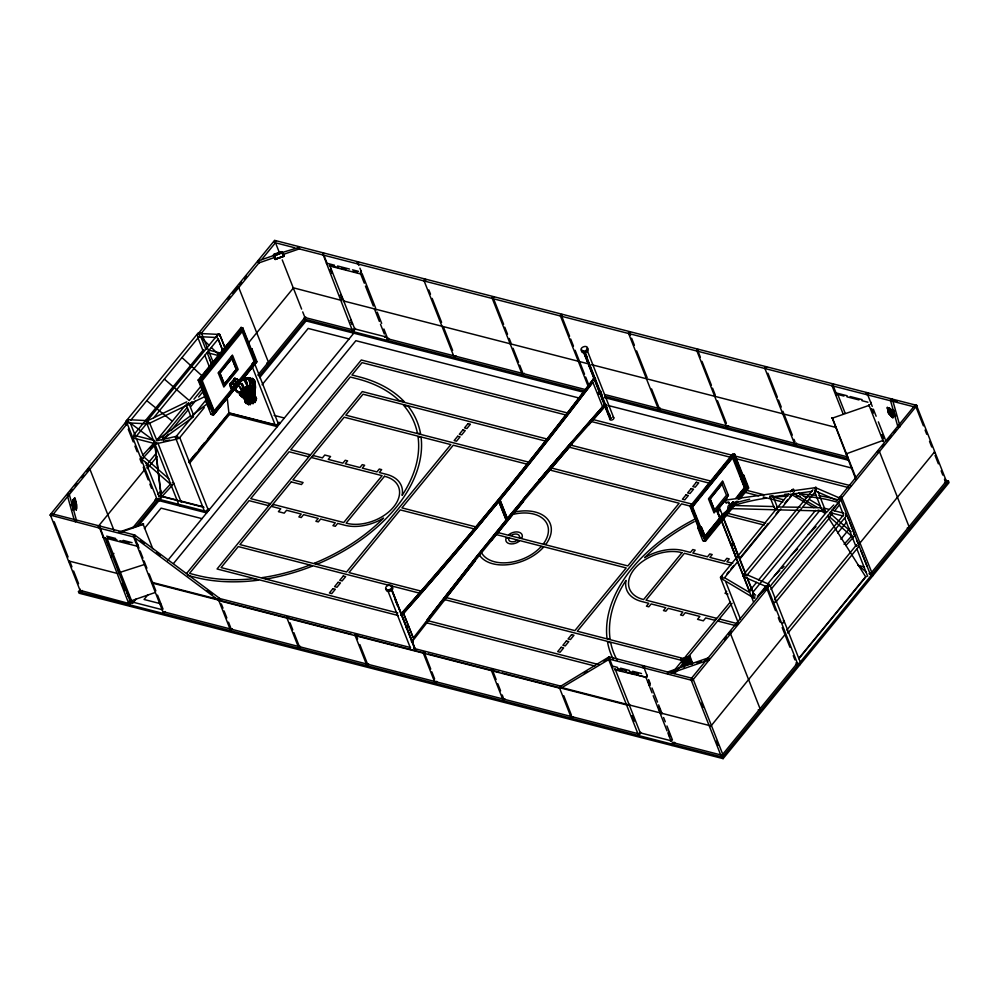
<?xml version="1.0" encoding="UTF-8"?>
<svg xmlns="http://www.w3.org/2000/svg" width="999" height="999" viewBox="0 0 999 999"><rect width="100%" height="100%" fill="white"/><g stroke="black" fill="none" stroke-linecap="round" stroke-linejoin="round"><path stroke-width="1.5" d="M690.009 656.243L680.931 659.49L689.934 656.056L692.507 662.949M691.32 662.387L689.472 657.155L682.08 659.677L684.103 665.471L681.668 659.827L689.36 656.78M683.766 665.234L691.733 662.262M595.591 378.708L593.606 380.257L593.344 379.133L595.229 377.784L593.868 377.435L593.443 380.207M891.27 412.437L892.244 411.501L893.531 416.108L892.532 417.182M76.136 509.14L75.936 504.108M76.586 509.04C77.447 507.417 73.664 488.648 74.663 503.746M241.046 394.742C251.998 405.382 238.324 395.104 244.006 396.416L245.417 400.661L243.856 397.664L248.102 400.811L255.132 402.522L254.895 397.028M254.583 385.302L253.321 387.2L252.997 386.064M239.76 394.368L247.989 399.588L246.341 399.026C251.623 399.175 245.367 401.898 249.263 402.285L248.551 401.885L253.197 403.646L253.571 399.188L256.631 398.738L253.384 394.58L255.232 389.885L253.509 386.638L253.471 380.095L254.583 384.29M691.37 662.849L684.265 665.309M254.745 381.918L253.247 393.781L253.808 392.919L251.785 394.243L252.772 393.456L252.31 393.881C255.095 391.346 255.419 396.853 252.372 397.677L253.197 396.191L251.498 398.988L253.746 399.313L254.795 392.357L253.222 388.511L255.107 388.561L255.195 387.674C255.157 396.291 252.61 394.193 253.234 396.004M274.063 254.258C272.814 259.603 284.503 247.59 283.454 255.844M244.056 396.353L244.143 392.894L240.921 393.556M73.439 504.732L72.815 500.312M254.233 394.305L252.51 400.312L256.243 400.574L255.632 398.676L253.846 399.013L254.445 395.729L255.245 398.838M73.689 505.444L73.227 500.499M73.264 501.461L74.376 508.528M73.576 502.997L72.14 504.994L73.551 502.847M330.856 269.168L330.194 269.668L330.994 269.393M330.806 271.016C331.88 271.541 330.931 271.303 331.243 270.904M341.134 296.666L341.87 296.978L341.146 297.34M341.034 295.242L340.547 294.643L340.347 295.429M350.587 320.841L350.986 320.117L350.199 320.367M350.949 322.377L351.111 322.727M351.411 322.227L351.273 322.64M352.472 323.888L351.748 324.288L352.147 323.751M648.363 681.393L648.363 681.942M648.788 683.766L648.963 683.016L649.587 683.466M649.063 683.803L649.25 682.979M658.653 707.654L658.066 707.155L658.828 706.942M659.602 708.965L658.94 709.527L659.59 708.853M669.405 734.128L668.918 734.827L669.73 734.702M668.968 732.804L668.081 732.742L668.831 732.342M674.612 742.544C672.364 743.568 671.915 743.531 674.587 742.432M722.489 579.283L751.972 596.89L752.247 595.804M752.722 594.205L753.408 594.992M793.256 490.097L792.045 491.133M826.623 511.775L822.539 510.539L823.238 508.916M243.768 390.322C245.042 387.674 240.222 391.009 240.447 387.699M823.426 509.053L822.439 510.501L825.599 513.411M407.492 627.21L407.13 626.273L406.88 628.096M412.362 641.62L412.437 639.76L411.288 641.171M193.681 416.046L191.771 417.157L190.722 416.183L186.401 405.094M254.82 383.479L254.945 382.467M255.02 383.479L254.807 384.64M190.859 416.308L191.433 417.107L193.307 416.383A1.411 0.899 -68.6 0 1 193.007 415.884L193.007 415.122A1.361 0.699 -81.9 0 1 193.082 414.56L207.08 403.921M755.082 596.965L751.673 596.728L753.933 594.555L747.115 577.247M828.958 509.39L824.487 508.241L823.438 509.702M253.596 386.95C254.695 382.317 251.211 398.813 252.972 396.303M239.46 392.332L240.659 395.517L245.23 397.902L243.706 397.839L244.942 398.476L245.779 391.521L245.167 394.68L247.315 395.417L246.291 398.339L246.978 398.951L247.64 397.078L244.655 396.153L242.195 396.778L243.394 397.59L239.385 394.418M247.877 390.334L251.748 392.083L253.846 395.017L255.157 389.885L253.247 397.689L254.72 397.452L255.22 382.892M242.02 391.133L243.169 387.45L240.909 383.928M241.059 393.281L241.296 389.148L237.774 384.578M239.86 392.195L242.282 390.984L243.406 397.215L248.714 403.421L248.426 404.508L249.713 401.211L246.491 399.9L251.236 396.241M815.821 489.073L815.584 487.649L839.747 498.076M386.201 337.1L385.264 337.362M823.351 510.214L823.263 510.876M245.667 400.137C246.141 402.535 247.415 397.565 245.454 398.189C245.579 396.69 245.142 405.382 246.815 402.697C242.345 400.212 247.652 392.757 246.89 398.813C248.664 393.319 251.598 389.086 239.748 391.845M892.619 411.988L892.469 411.376M892.919 413.973L892.794 412.587M893.069 413.636L889.734 408.579M890.359 410.065L893.256 414.96L893.094 414.223M893.418 414.785L890.109 411.326L890.509 411.988M245.717 399.588C240.996 396.628 252.372 408.304 245.717 399.588L246.741 393.344L240.871 393.306M893.381 415.721L890.097 410.302M219.58 372.877L219.48 372.839M224.251 385.402L224.413 385.339M232.492 357.192L232.455 357.305M254.62 397.54C259.016 396.94 250.836 395.941 253.896 394.23L251.91 397.227M326.436 263.261L327.21 264.236M629.657 704.794L628.97 705.481L629.47 704.332M644.293 666.882C644.417 664.01 641.658 668.094 643.793 667.782M106.831 542.032L107.318 541.246L107.155 541.995M107.792 543.906L107.929 543.094M107.33 542.095L107.63 541.795M108.167 543.693L107.667 543.931M117.507 567.807L117.133 567.307M117.77 569.692L118.319 569.193M118.282 571.066L119.031 570.741M127.148 593.281L127.585 592.694M128.097 594.33C126.923 595.641 129.458 593.918 127.909 594.555M128.284 594.28L128.209 595.104M872.177 410.876L872.414 411.014M882.142 434.752C880.831 435.939 882.479 433.641 882.317 435.052M72.665 509.915L75.562 506.406M69.168 494.393L67.832 493.531L67.408 495.005M76.648 521.016L69.156 493.956M891.058 415.01L891.707 414.385L895.641 415.572L895.141 416.446L891.27 415.122L891.895 414.747M751.236 595.991L753.496 601.985M239.335 392.482L238.649 391.983A10.589 6.743 -21.5 0 1 236.95 382.492M283.466 256.393L275.687 259.066L274.076 255.732M253.684 399.825L253.396 401.773L250.012 401.111L251.548 398.926L248.526 398.526M691.595 662.699L689.71 656.88L689.622 658.004M247.627 391.358L250.587 389.523M254.433 395.729L254.957 396.153L254.52 394.155L254.932 400.636L256.106 400.574L254.857 396.041L251.436 390.184L252.385 388.886M243.931 392.994L244.767 392.682L247.302 396.64L244.892 398.201L245.417 401.71L246.328 403.746L247.053 402.797L248.501 404.433M154.058 443.032L156.781 443.044M156.344 442.445L155.082 444.43L170.305 483.079M133.104 437.137L133.554 438.099M245.367 400.249C246.303 406.556 244.28 397.964 245.841 400.849L245.454 402.697L245.354 401.673L248.102 398.626L243.818 398.014L240.247 394.93M773.775 601.71L774.125 602.672M330.969 269.393L330.207 269.693M331.531 271.129L330.906 271.391L331.381 270.904M658.791 709.04L658.99 708.903M660.302 710.888L659.827 710.614M668.818 734.602L669.555 734.203L668.918 734.864M209.565 408.928L198.114 380.02L200.062 380.519L213.661 414.772L256.943 361.688L251.948 348.888M241.021 327.41L242.907 327.984L200.062 380.519L198.152 380.132L241.134 327.422L240.809 328.833M689.984 506.468L732.866 453.746L734.715 454.195L691.907 506.855L690.022 506.281L691.907 506.855L705.494 541.108M738.249 499.138L747.09 488.012L742.594 476.685L740.209 476.073M252.06 388.261L250.786 390.035L251.373 395.154L247.477 397.714M254.508 394.006L254.533 393.793M193.157 414.073L188.761 403.121M248.639 390.447L246.653 394.006L245.704 399.225L246.041 396.541L247.327 397.202L243.456 396.054L242.445 393.194L244.693 392.232M242.632 395.204L242.982 394.605L243.956 397.789L246.378 399.7L244.73 398.439C248.539 399.812 245.255 400.911 246.428 401.049M126.836 592.707L127.71 592.969L126.948 593.106M127.597 594.63L128.396 594.58M882.704 436.963L882.254 436.526L882.791 437.212M253.584 393.344L255.032 391.483L253.334 393.369L255.107 391.708L254.27 394.218L255.032 391.483M374.101 308.703L374.7 309.228M375.799 309.141L376.123 309.952M885.239 439.997L885.651 440.746M80.357 590.646L81.256 591.396L82.368 590.496M133.254 535.963L163.124 612.287L164.323 612.599L165.16 611.588M244.305 392.37C234.84 394.617 254.121 399.101 244.792 399.113L245.429 400.499M266.658 363.062L267.545 363.823L268.644 362.737L238.299 286.426M562.237 315.11L561.85 314.373M493.244 669.78L492.082 669.093M696.578 350.075L726.46 426.398L727.659 426.71L728.496 425.699M698.538 350.125L697.901 349.35M691.67 662.599L689.36 657.105M794.655 443.531L795.816 444.218L796.565 443.044M248.414 390.784L251.161 389.273M248.439 390.684L249.076 390.522M250.949 389.235L251.773 388.698L252.497 390.484L251.998 389.223M720.004 511.051L719.992 509.103L718.681 509.615A2.76 1.598 -75.6 0 0 718.119 510.714L717.994 512.425L743.481 576.56M559.615 686.887L609.015 656.905M608.428 657.629L608.816 657.005M668.456 733.079L668.818 732.654M188.774 403.047L186.164 404.283M133.142 436.975L133.441 436.313A2.31 1.336 -75.6 0 1 133.641 436.014M846.078 515.034L845.616 513.761M253.534 401.336L253.022 403.509L251.111 402.834L252.435 400.387L249.051 399.687L251.86 397.764L251.049 397.627L252.397 397.939M283.591 256.169L281.243 251.673L274.163 254.133L275.774 258.816L283.179 256.306M892.731 413.286L890.034 409.303M254.658 385.065L254.995 381.168L252.173 378.134M823.9 509.015L823.638 508.429M118.431 569.418L117.545 569.23L118.369 568.98M882.342 437.2L882.804 436.7M254.47 384.84L255.157 390.621L252.809 391.308L250.037 394.418L253.546 396.64L254.42 396.378L249.713 392.382L251.311 389.997L247.989 387.862L250.624 385.464L249.288 381.131M197.527 334.078L198.776 332.754L199.763 334.29M217.632 335.065L218.569 333.816L219.555 334.153L224.713 347.14M254.782 384.827L254.408 385.626M816.345 490.297L746.54 575.799M248.252 400.224C245.642 403.246 245.379 395.791 243.619 397.839C245.479 398.776 242.532 397.053 240.147 394.642L241.733 396.241M103.022 535.889L103.272 537.512L137.687 546.341L138.337 545.854M344.106 301.211L343.419 301.448L343.781 300.399M612.449 666.745L612.874 668.331M681.043 659.103L683.453 666.083L692.382 663.049M125.287 422.977L126.086 422.077L126.836 422.677L156.968 499.163L156.131 500.187L154.932 499.875M126.786 424.175L52.66 514.91L52.735 514.035L51.498 513.848M142.969 524.213L143.182 524.987M143.406 524.637L143.506 523.638L118.881 532.18M131.344 600.486L131.556 601.261M131.781 600.911L131.668 600.012M791.757 490.472L793.406 489.035L794.392 491.146M765.908 587.524L766.708 586.625L767.457 587.225L797.589 663.723L796.752 664.735L795.554 664.422M767.407 588.723L692.444 680.481L643.381 667.794M868.868 405.182L869.08 405.944M869.305 405.594L869.205 404.707M253.384 391.171C255.707 393.531 254.021 397.103 248.901 397.552L247.677 397.078L249.725 394.405L244.193 392.607L244.156 389.036L241.134 389.485L240.122 387.987M341.521 296.628L341.67 297.277L341.733 296.616M648.788 683.591L649.188 683.791M179.77 437.649L207.405 507.867M893.406 415.671L890.384 412.038M236.988 383.716L237.3 383.092M199.425 336.201L130.669 420.354M229.258 413.074L188.799 462.412M242.033 392.445L245.929 391.645M868.531 394.468L867.656 394.905L323.201 255.057C321.428 253.284 325.549 252.198 322.977 254.545M254.345 396.378C251.136 397.215 253.846 394.98 253.172 394.093C250.15 391.396 247.178 387.949 253.059 386.413L251.436 380.194M108.154 543.493L107.642 543.369M814.51 488.012L815.821 487.05L816.62 488.923M244.493 389.048C253.559 388.511 243.756 394.405 249.525 394.605M161.388 496.178L177.647 500.224M246.291 400.924L250.262 404.707L251.024 402.834C255.819 399.338 247.115 400.399 249.263 399.637M133.916 535.739L134.503 535.027M219.355 599.487L219.942 598.763M99.376 527.697L100.612 526.248M355.244 328.371L353.946 330.369L352.385 330.457L323.027 254.345M329.57 265.946L359.915 273.788L361.351 271.204M615.059 669.867L645.779 677.247M639.822 733.341L640.734 732.292M254.345 385.764L253.883 386.538M340.522 294.942L340.909 295.03M727.647 502.06L727.26 502.609A2.76 1.598 -75.6 0 1 726.473 503.159L725.436 502.447L726.173 500.474A2.76 1.598 -75.6 0 1 726.96 499.925L815.584 487.649L814.947 490.659M648.701 681.218L648.314 681.93M659.178 709.527L659.265 709.04M668.818 732.854L668.531 732.841M681.842 659.39L682.267 660.551L671.778 673.463M772.964 496.628L772.926 495.979M71.204 504.707L73.389 501.585M73.589 510.277L75.674 506.905M891.57 414.797L892.095 417.12L891.37 413.549L892.182 417.058M895.191 416.458L895.841 415.584M220.517 599.949L220.255 599.013M454.021 355.806L454.782 356.755L455.881 355.669M356.818 634.964L356.056 634.015M573.001 716.733L571.003 717.057L559.403 687.612L561.101 687.662M730.744 542.907L735.764 556.88M731.73 544.293L730.756 543.756M735.401 553.871A1.361 0.874 -68.6 0 0 735.264 554.395L735.326 555.194A1.411 0.724 -81.9 0 0 735.601 555.681L735.464 556.468M738.086 556.218L733.428 542.819L732.754 542.857M838.398 498.076L839.297 497.315L840.196 497.964L870.529 574.962M248.264 379.37C253.509 384.727 245.342 387.712 250.037 389.21L248.826 388.236C255.195 390.771 243.319 395.704 249.825 396.341M231.506 356.643L231.343 357.28M627.822 704.844L627.172 704.794M107.205 541.495L107.293 542.107M127.884 594.68L127.71 595.042M871.578 409.215L872.214 409.353L871.515 409.153M872.814 411.388L872.564 410.626M882.704 437.162L882.454 436.488M242.17 392.507L241.046 392.195L244.156 392.12L244.268 397.202L242.42 396.878L241.046 393.556M155.856 444.056L143.294 457.779M125.624 422.365L49.95 515.009L99.101 527.984M914.972 405.494L914.547 406.943M842.082 497.49L916.957 405.432L274.613 240.359L199.176 332.517L200.999 332.917M252.822 387.887L253.746 386.688M892.594 412.45L889.322 408.067L892.119 410.714M782.866 506.481L793.905 492.919M237.362 382.055A10.589 6.743 -21.5 0 1 250.175 377.897L250.761 378.509L250.05 378.072A10.34 6.568 -21.5 0 0 236.775 382.979L237.225 384.116L236.775 382.979L237.3 383.341M246.291 391.283C247.153 391.208 256.381 386.338 254.42 381.381M172.315 421.203L146.791 400.686M250.175 377.897L250.574 378.621M229.146 413.099L275.2 425.062L252.035 366.271M659.565 709.49L658.903 708.865M244.505 389.111L247.302 386.238C238.486 395.03 252.135 384.153 245.454 381.955M186.401 405.244L187.999 404.458M578.858 400.474L592.956 382.118L578.771 400.449A3617.466 2097.026 -75.6 0 1 515.347 480.981M483.216 520.229L498.901 501.461L483.304 520.254A3617.466 2097.026 -75.6 0 1 418.169 596.64L403.496 613.311L413.361 637.961L474.825 558.928L427.372 619.592M412.187 641.57L475.449 560.451L443.768 600.699M73.464 502.085L74.425 508.466M474.65 558.891L506.231 520.054L498.901 501.461M475.287 560.414L523.513 501.361L491.408 540.584M164.41 379.158L189.236 400.524L201.573 385.464M769.692 585.864L770.304 586.113L840.122 500.586A3.447 2.797 -86.4 0 0 840.396 499.213L840.196 497.964M507.242 518.581L522.914 499.8L507.242 518.581L499.912 499.975L515.434 481.006M507.405 518.618L500.074 500.012L515.521 481.031A3617.466 2097.026 -75.6 0 0 578.945 400.487M498.726 501.411L506.143 520.042L490.784 539.048A3617.466 2097.026 -75.6 0 0 427.285 619.567M200.474 384.303L198.801 380.057L224.163 348.951M226.111 346.566L228.059 344.168M206.793 370.554L219.43 355.057M221.378 352.672L224.288 349.101M226.236 346.715L228.184 344.33M254.932 358.304L242.757 327.859L199.912 380.394L213.349 414.91L210.951 414.298L205.956 401.498L206.855 400.399M208.292 370.941L210.24 368.556M217.045 360.214L218.981 357.829M225.786 349.488L227.735 347.103M238.336 383.229L255.707 361.925L242.695 329.121L200.749 380.557L210.839 406.006L200.861 380.569L242.657 329.308M232.567 355.344L238.174 369.48L223.838 387.05L218.232 372.914L232.23 355.257M219.855 372.977L232.005 358.329L236.388 369.38L224.4 384.066L219.855 372.977L224.238 384.028L236.189 369.33L231.83 358.329M220.055 373.027L231.993 358.379M206.943 400.249L206.044 401.348L208.441 401.96L209.328 400.861M250.824 349.975L251.723 348.876M208.679 402.197L209.565 401.099L214.211 412.812L234.478 387.962M251.061 350.212L251.96 349.113M234.665 386.113C228.034 395.154 230.02 375.786 234.665 386.113L233.591 386.451L234.378 386.426M235.427 382.217C230.757 377.672 238.524 377.535 238.611 381.281M230.157 383.703L233.704 384.178M234.103 378.871L237.65 379.333M234.028 386.288L233.991 384.428M251.898 364.061L253.846 361.663M233.704 386.875L214.186 410.814L202.223 380.644L242.22 331.581L254.196 361.75L238.574 380.894M213.124 413.698L234.166 388.062M234.728 387.137L214.273 412.212L209.553 400.874M240.572 379.97L255.245 361.675L247.365 341.945M240.971 379.707L255.557 361.838M256.868 361.838L213.574 414.922L211.176 414.31M704.295 489.647L727.709 460.939M729.657 458.541L732.579 454.957L730.706 457.554M710.301 482.592L719.043 471.865M720.991 469.48L723.913 465.896M725.848 463.511L727.796 461.138M691.096 506.493L693.031 504.108M721.228 469.542L724.138 465.959M726.086 463.573L728.021 461.188M730.943 457.617L732.891 455.232M743.331 475.974L734.602 454.195L691.758 506.73L705.194 541.246L702.796 540.634L697.801 527.834L698.701 526.735M698.313 499.388L692.457 506.568L705.481 539.423M700.262 496.99L702.21 494.605M704.158 492.207L732.454 457.505L744.417 487.674L735.639 498.451M692.582 506.893L734.527 455.457L734.602 454.195M722.801 481.268L728.408 495.404L714.073 512.974L708.466 498.838L722.464 481.181M714.31 509.852L710.114 498.901L722.052 484.253L726.448 495.254L714.472 509.952L710.089 498.901L721.902 484.165M698.776 526.585L697.876 527.684L700.274 528.296L701.173 527.197M743.568 475.212L742.669 476.311L740.271 475.699M700.511 528.533L701.41 527.435L706.056 539.148L731.143 508.379M742.906 476.548L743.805 475.449M717.557 508.204L720.429 504.695M704.42 536.738L720.029 517.594M729.782 505.619L732.717 502.035M704.695 536.738L719.305 518.831M722.639 514.785L724.575 512.412M730.369 505.319L733.254 501.773M737.799 496.141L744.842 487.562L740.709 477.147M705.931 536.625L720.516 518.743M731.206 505.631L734.128 502.06M737.037 498.489L745.791 487.762L733.453 456.643M736.3 501.523L706.118 538.548L701.398 527.21M733.079 506.018L736.937 501.286M738.86 498.913L747.552 488.261L734.527 455.457L742.794 476.823M737.961 501.286L705.419 541.258L703.021 540.646M739.847 499.038L748.788 488.024L743.793 475.224L741.171 474.6M128.371 421.503L126.136 421.029L198.002 333.204M70.092 491.908L72.053 489.51M75 485.914L76.96 483.516M81.868 477.522L83.829 475.124M86.776 471.528L88.736 469.13M227.884 299.151L229.845 296.753M232.792 293.157L236.713 288.361M239.66 284.765L241.621 282.367M244.568 278.771L246.528 276.373M259.678 262L201.598 332.929M261.651 259.603L275.424 242.782L294.593 247.702M133.941 434.665L203.571 349.6M146.279 421.978L218.119 334.19M136.064 436.488L146.853 423.314M153.721 417.757L218.182 339.011M157.33 439.523L184.628 406.168M162.5 437.637L187.05 407.642M189.023 405.232L191.97 401.635M193.931 399.238L202.772 388.436M163.274 440.184L168.194 434.178M171.141 430.581L187.837 410.177M190.784 406.581L195.692 400.574M198.639 396.978L203.559 390.971M146.116 465.584L155.919 453.596M98.202 526.436L144.343 470.067L143.232 467.257M248.177 343.231L293.331 288.062L282.23 259.877M157.068 456.618L147.265 468.606A1.399 0.712 39.3 0 0 146.965 467.432M191.171 418.131L175.399 437.387L204.071 510.189M194.118 414.51L205.944 400.075M179.733 437.612L204.296 407.604M234.977 377.809L229.583 384.39L231.556 389.435L233.354 387.237M234.64 384.34L238.199 379.995L235.776 379.37L232.205 383.716L234.628 384.34L235.652 388.898L234.091 388.499L233.154 386.113M238.649 391.983L239.186 392.657L238.786 391.808A10.34 6.568 -21.5 0 1 236.775 382.979M945.429 480.294L948.438 481.068L949.05 482.617L723.101 758.641L79.071 593.219L78.459 591.67L80.42 589.273M157.904 494.605L160.864 490.996M132.38 528.296L155.944 499.525M257.817 375.075L304.932 317.507L302.722 311.9M110.901 557.055L113.874 553.434M135.627 526.873L158.354 499.088L158.966 500.649M188.986 461.675L195.816 453.334M198.739 449.762L204.595 442.619M207.517 439.036L228.971 412.837L229.583 414.385L277.285 426.635L276.673 425.087L230.457 413.211M259.003 376.148L305.457 319.393L585.589 391.346M138.212 525.998L160.939 498.239M189.535 463.299L229.957 413.923M259.615 377.697L306.069 320.941L305.457 319.393M144.405 528.508L161.076 508.141L201.973 518.643M262.088 384.752L308.179 328.434L349.076 338.936M353.196 329.258L352.734 330.657L353.321 329.945L304.932 317.507M131.918 601.922L129.57 604.795L130.182 606.343M158.566 500.536L206.668 512.899L206.069 511.351L208.416 508.479L209.028 510.027M276.673 425.087L279.033 422.215L279.633 423.763M355.519 328.771L353.171 331.643L353.783 333.191L167.645 560.576M132.53 603.471L136.301 598.876M148.002 594.655L144.056 599.475L160.652 603.733M173.614 563.361L355.881 340.696L579.233 398.064M186.563 573.488L361.313 360.002L567.894 413.074M401.198 613.673A3615.306 2095.765 -75.6 0 0 593.781 378.421L593.943 378.459A3615.306 2095.765 -75.6 0 1 401.373 613.723L401.91 612.812M401.648 615.634L401.011 614.285L401.823 612.787M401.036 615.134L402.522 613.811L401.373 615.222M598.938 391.196L600.536 391.258L598.551 392.807L599 393.756L599.812 392.257L584.053 352.535M405.981 627.684L407.217 626.298M598.751 393.693L598.301 392.744L599.45 391.333M407.467 626.361L406.83 627.896M407.043 628.134L407.754 627.272M598.925 393.731L600.911 392.195L599.537 391.845M604.058 407.18L604.482 404.395L605.856 404.745L603.97 407.155L605.132 405.744M412.275 642.607L413.149 640.784L412.699 639.822L411.988 640.684M603.696 406.243L604.407 405.382M604.233 407.217L606.218 405.681L604.857 405.332M584.278 351.636L610.314 418.531L583.591 351.461M610.526 418.281L609.39 413.736M720.304 519.13L716.57 510.651L726.935 498.002L717.007 510.764L720.304 519.13L729.72 507.629M722.702 515.571L729.282 507.517M788.373 494.305L720.366 577.372L737.799 621.628M790.346 491.895L792.307 489.485M726.972 573.826L728.933 571.416M730.906 569.018L733.853 565.422M739.747 558.216L768.231 523.414M776.098 513.811L778.059 511.413M784.939 503.009L787.886 499.413M789.847 497.015L791.807 494.617L813.885 507.667M724.325 577.996L737 562.499M739.934 558.928L780.918 508.866M726.66 591.308L725.012 593.319L727.934 594.068M812.936 489.822L742.981 575.274L751.123 595.941L753.234 598.064L754.707 598.251M730.444 601.81L683.928 658.628L577.272 631.231L681.543 503.858L690.546 506.168M674.6 673.551L682.392 664.023M687.262 658.079L732.105 603.296M756.555 582.405L748.701 592.007L725.324 578.184M758.516 580.007L815.496 510.402M752.921 592.207L819.729 510.601A8.641 4.396 39.3 0 1 825.261 513.648L767.831 583.803M882.891 437.087L882.567 437M757.479 596.465L765.946 586.113M766.258 586.913L691.645 678.059L691.97 678.845M914.41 405.931L839.797 497.077L840.933 499.962M724.462 639.672L726.423 637.275M729.357 633.678L731.33 631.281M736.238 625.287L738.199 622.889M882.254 446.915L884.215 444.518M887.162 440.921L891.083 436.126M894.03 432.53L895.991 430.132M829.807 513.174L838.586 502.435L831.268 500.561A147.452 93.794 -21.5 0 0 804.395 496.428M828.72 518.019L832.666 513.199M834.64 510.789L839.585 504.757M771.016 589.36L828.983 518.543A8.641 4.396 39.3 0 0 828.121 516.883M774.562 599.213L843.206 515.347M846.315 515.984L775.711 602.235A1.399 0.712 39.3 0 0 775.149 600.811M837.749 532.929L846.615 522.102M672.939 742.045L671.378 743.968L671.977 745.516M672.989 743.506L673.576 742.794L721.965 755.219L796.565 664.073M840.858 539.21L849.687 528.434M786.737 630.132L856.368 545.067M710.589 726.485L784.977 634.627L782.192 627.584M859.352 543.768L933.965 452.622M798.8 658.316L865.609 576.71L828.983 518.543M798.9 658.703L866.183 576.51M870.953 573.214L945.554 482.067L944.455 479.258M723.101 758.641L722.489 757.092L948.438 481.068M891.096 414.672L891.033 414.947M99.438 527.497L128.709 603.446C133.004 602.597 128.384 604.233 129.333 602.522M539.085 480.432L522.739 499.762A3617.466 2097.026 -75.6 0 1 587.874 423.376L602.647 406.718L538.911 480.394L571.44 442.195M523.351 501.323L572.177 443.831L539.672 482.005M646.216 676.835L645.629 677.497M253.359 387.187L250.487 389.847M572.002 443.781L604.932 406.356L588.523 425M354.745 328.983L329.72 265.372L338.486 267.62M403.584 613.336L418.344 596.678A3617.466 2097.026 -75.6 0 0 483.391 520.279M252.397 388.474C249.226 392.282 255.494 394.068 255.057 391.608M242.695 329.121L255.444 361.8M648.863 683.254L649.475 683.328M721.753 578.071L721.153 578.483L722.514 576.073M752.834 594.904L753.908 594.817M753.483 594.617L752.759 594.63M142.495 455.482L153.309 443.718M150.05 448.851L153.996 444.555M158.779 496.815L170.08 484.515M160.165 498.476L171.903 485.701M844.08 544.293L851.273 536.463M845.828 545.554L853.021 537.724M233.816 386.101L231.93 388.186L230.457 383.341M245.08 398.102L246.953 396.815L245.442 394.293L249.987 396.191L248.901 397.59C252.61 397.614 258.017 397.24 255.781 398.551M354.495 329.245L355.007 328.584M199.038 336.825L197.839 337.125M249.051 393.107C249.438 391.296 243.094 391.87 247.652 387.987L247.377 388.474C242.507 386.476 244.006 389.061 242.195 383.429M252.984 387.624L252.422 388.299M74.226 504.72L75.974 504.483M751.748 595.392L751.623 596.178A2.298 1.111 -26.6 0 0 751.797 596.303M690.022 506.281L701.985 536.7M826.323 512.562L833.803 504.982M228.946 413.274L227.223 397.964M808.316 534.353L816.008 526.635M772.215 495.716L769.692 496.191M732.816 543.781L732.791 542.132M737.824 556.493L738.049 555.881A12.737 8.104 -21.5 0 0 737.849 554.982L737.761 554.77M253.259 394.917L253.671 394.143M248.326 400.137L245.579 398.876M791.37 555.057L797.602 548.876M52.273 514.935L50.487 515.234L51.498 513.986M254.67 397.627C256.568 398.526 254.033 392.794 251.298 395.117L251.061 394.518L251.336 395.204C248.614 382.704 241.258 399.925 251.336 396.341M387.075 338.386C385.539 340.072 389.747 339.598 388.524 338.149M230.594 628.783L230.919 629.932L232.292 628.821M522.352 373.127L522.677 374.275L524.038 373.176M658.653 408.141C657.205 409.665 660.926 409.565 660.264 408.029M435.052 681.293L435.377 682.442L436.738 681.343M726.81 425.649L726.46 426.398M722.077 482.654L721.915 483.291M503.209 698.801L503.521 699.949L504.895 698.85M709.153 498.439L708.978 499.088M713.998 510.789L713.823 511.451M608.391 657.792L610.277 657.829M877.671 451.298L877.547 452.335M728.683 633.304L728.758 634.415M137.75 544.355L137.687 546.341M152.56 581.868L152.422 583.116L218.769 600.162M836.363 393.219L835.851 394.642L836.65 395.08M870.778 402.06L870.716 404.046M647.177 675.212L647.115 677.197M659.839 712.262L660.014 713.373M892.569 417.058L893.531 416.108L890.496 412.599L889.385 413.524L892.394 417.058M774.425 575.761L779.769 570.529M781.905 568.443L784.053 566.346M815.846 491.146L814.647 491.358M839.622 501.436L838.698 501.798M774.088 506.593L775.162 509.19L777.497 507.567M758.578 595.392L765.222 589.01M251.348 402.859L250.612 403.159M253.197 394.805C251.623 398.226 250.137 391.708 248.414 390.959L246.965 391.408M253.222 394.655C250.125 397.914 248.763 388.561 252.16 388.536M934.552 452.872L934.003 452.085M254.87 381.755L253.771 379.995L252.884 380.219L253.184 386.8L254.932 389.797L253.172 391.208L254.495 394.305M254.158 396.191L254.458 395.554M126.436 424.787L125.537 424.962M793.593 493.369L792.869 493.831M767.057 589.335L765.983 589.31M249.126 398.226L251.011 396.603M322.627 254.895L297.54 248.464M354.258 329.433L352.734 330.657M247.427 397.652L248.926 397.327M255.719 398.464L256.443 398.876L255.707 398.613M250.287 401.136L249.575 401.398M248.276 387.762L247.265 388.136L248.239 387.612M644.817 667.844L644.055 668.056M253.559 393.169L254.658 392.557L254.57 393.419L255.557 387.25L254.945 382.13L255.157 388.586L254.895 381.68L253.059 379.42M186.651 405.369L148.339 423.838A1.636 0.837 79.7 0 1 147.153 421.74A1.636 0.837 79.7 0 1 148.351 420.941M242.432 390.459L245.779 391.521L245.642 393.656C249.263 383.728 245.055 391.633 241.146 383.678M244.917 398.651L245.03 399.85L240.959 392.832M681.917 659.577L689.36 656.755M254.97 382.33L254.92 390.646L253.771 385.527L254.433 385.339M156.381 440.547L190.709 415.746M161.788 439.76L193.157 417.095M249.3 399.712C254.033 396.228 246.803 397.527 245.841 398.938L242.632 397.103L244.068 397.053L244.505 398.314L243.444 396.191L244.305 396.128L244.043 396.753M273.351 255.057L282.33 251.935M284.103 256.194L275.974 259.078M284.178 256.044L275.262 259.265M249.95 392.445L249.188 392.669M242.732 395.279C239.186 394.106 242.732 397.477 239.785 394.68M358.491 263.237L356.805 263.187M492.432 297.19L494.118 297.227M129.283 602.547L128.709 603.446L130.744 602.747L105.157 537.799M561.925 315.484L560.227 315.259M220.342 600.124L218.631 599.899M628.733 332.192L630.431 332.242M287.15 616.845L288.836 616.883M367.132 663.636C365.222 664.897 368.731 665.559 368.594 663.836M423.451 651.847L425.137 651.897M492.944 670.154L491.246 669.917M559.752 686.862L561.013 686.538M691.37 678.87L693.056 678.92L722.976 754.869L722.14 755.881L720.941 755.569L691.021 679.632L692.232 679.932L693.056 678.92M721.515 754.67L720.941 755.569M126.136 421.004L127.46 421.041M149.413 422.577L156.618 439.81M236.775 383.666L236.95 382.954M250.549 403.034L251.298 402.772M249.8 396.241L251.81 394.043L249.563 392.595M73.926 502.959L74.276 507.504M69.331 560.851L68.869 561.513L69.693 561.75M144.768 470.541L143.931 469.605M251.86 398.901L251.536 399.001M887.362 407.38L888.648 413.561M887.437 408.304L888.973 413.636M888.511 413.311L887.287 407.38M889.035 413.349L893.019 417.944L888.773 413.311L892.144 417.37M584.178 673.026L586.813 671.44M603.958 661.163L606.605 659.59M608.341 659.802L560.651 688.348M249.488 394.48C254.795 392.083 252.285 386.963 247.665 385.814L246.316 380.532M248.564 398.626L251.536 396.303L252.847 396.428M249.5 401.286L250.237 401.061M249.638 390.384L248.901 390.771M691.495 662.624L684.203 665.334M249.151 392.557L249.925 392.32M218.656 372.39L218.444 373.151M99.95 528.084C98.002 528.571 100.137 524.463 100.474 526.91M661.987 712.724L661.85 713.973M824.637 508.953L824.537 508.291M747.864 580.194L753.933 594.555M872.701 411.463L872.015 411.039M248.389 390.497C253.621 386.813 246.703 387.687 247.14 384.053L247.24 385.027L245.891 380.544M73.439 500.774L73.751 506.918M247.864 398.726L248.751 398.489L247.889 398.801M242.807 394.805L245.379 394.405L245.292 398.126M248.988 390.509L248.276 390.859M156.331 443.319L156.456 443.256A2.298 0.887 58.6 0 1 155.994 443.181L155.082 442.02M188.024 404.458L189.136 403.708M147.727 420.679L186.738 401.873M188.736 404.37L205.419 396.328M825.411 510.951L823.613 511.001M357.38 262.287L358.616 262.2M353.134 329.283L352.31 330.332M88.536 468.481C85.714 470.104 91.121 470.204 89.311 468.431M629.857 333.142L628.383 332.954L658.304 408.891M765.271 367.058L766.645 367.095M766.158 368.156L764.697 367.957L794.605 443.906M299.238 646.016L298.826 647.402L300.437 646.328M424.563 652.797L423.101 652.597L434.702 682.055M638.973 733.291C636.288 734.652 641.058 735.314 639.947 733.316M245.991 391.845L248.339 390.946M247.727 391.108L246.853 391.77C244.293 400.087 256.718 396.453 252.385 390.297M274.725 257.417L258.654 262.999L258.229 261.9L257.954 260.976L274.026 255.382M282.792 252.347L299.113 247.34L299.563 248.801L283.491 254.37M282.642 253.808L282.467 253.234M121.191 532.055L143.194 524.425L152.735 548.663M144.031 564.647L120.367 572.252M133.029 600.187L155.02 592.557M683.179 660.863L683.029 660.189M684.153 660.027L685.988 664.922M685.888 659.914L687.437 664.073M687.337 659.178L689.023 663.686M682.704 663.249L682.654 662.325L684.303 667.032M691.071 660.189L690.908 660.239M684.215 667.07L682.504 662.712M685.501 664.447L689.859 662.886M668.156 673.838L667.494 672.052L708.403 657.841L708.741 658.678M667.844 673.064L675.149 670.529M697.065 662.911L701.448 661.4M704.37 660.376L707.292 659.365M671.116 673.064L709.103 659.877L708.928 659.203M887.736 408.266L889.16 407.817L890.396 412.425L889.035 412.899L889.347 413.486L887.736 408.266L889.11 407.817L892.594 411.85L889.31 408.254M74.488 499.225L73.189 499.662L73.976 506.431M246.378 391.596L245.929 391.645M766.82 585.526L770.316 586.088L799.937 661.276M800.199 507.242L776.91 506.98M245.841 391.87L246.578 391.583L245.866 391.958M246.191 391.171L240.846 391.783M155.082 443.481L155.082 443.531A2.073 1.773 28.6 0 1 154.458 442.794M718.581 512.812L717.994 512.425M683.716 665.147L682.005 659.752L685.264 662.437L688.573 661.288L688.311 660.589L685.014 661.738L682.08 659.677M275.424 242.782L274.438 242.282M493.294 298.251L492.082 297.939L522.002 373.888M697.739 350.761L696.54 350.449M915.459 405.457L916.657 405.769L946.577 481.705L945.741 482.729L944.542 482.417M915.559 406.855L916.657 405.769M878.258 452.422L879.132 451.061M288.012 617.894L286.8 617.594L298.401 647.04M356.156 635.401L354.945 634.914M609.427 658.666L608.204 658.179M729.27 634.427L730.381 633.528L729.695 632.954M889.622 409.602L890.296 409.752M157.055 440.721L177.248 436.126M156.319 443.768L176.498 439.173M163.786 441.283L169.543 440.035M252.685 398.014C250.349 402.035 256.493 399.163 254.982 402.335C251.898 402.959 255.432 398.776 252.897 399.101M889.809 409.265L893.106 413.761M890.633 411.064L893.568 415.347M627.434 705.132L502.272 672.989M243.556 392.332L243.868 392.182M281.805 252.784L281.343 251.835M772.639 496.79L812.125 491.333M74.95 499.288L74.388 501.673L74.838 499.3L76.473 503.996L76.236 510.077M74.55 499.1L73.202 499.637L74.5 504.245L76.186 504.183M76.261 510.039L76.361 504.37M915.721 405.244L916.445 405.219M51.336 515.596L50.612 515.621M243.306 392.445L245.517 394.205L245.304 395.379L245.454 394.593L243.631 394.68L245.367 394.63L240.709 395.554L241.446 395.879M736.738 557.005L736.038 557.005M237.362 287.887L238.736 286.788M425.037 279.345C427.41 279.258 424.375 282.08 423.926 280.244M134.303 535.264L135.077 536.213L133.204 536.338M945.641 481.331L946.577 481.705M796.653 663.336L797.589 663.723M175.687 437.337L178.322 438.012M839.972 497.04L841.62 497.465M720.654 577.322L723.288 577.996M244.006 396.416L242.445 396.378L243.818 396.665M891.545 414.335L895.653 415.621M891.483 400.749L890.509 399.612L892.182 399.213M898.688 427.385C902.06 426.873 897.477 424.238 898.026 427.072M239.086 392.532L238.798 391.808M275.237 259.64L273.401 255.532M729.183 505.394L774.3 506.568M803.296 507.317L821.852 507.804M728.521 508.553L823.226 511.013M329.97 266.096L330.382 265.297M385.189 336.064L384.902 337.05M614.972 668.568L614.697 669.555M241.621 392.507L240.834 392.395M76.136 509.053L74.7 508.941L74.313 503.346M198.701 333.429L217.62 334.353M198.351 336.601L216.683 337.5M128.097 419.68L147.927 420.654M146.666 423.788L127.735 422.864A1.598 1.099 -85.2 0 1 126.898 420.854A1.598 1.099 -85.2 0 1 128.359 419.767M244.88 398.464L246.229 398.514M743.83 575.262L742.994 575.299L745.504 575.799M149.088 422.552L146.279 422.04L154.458 442.794M772.277 496.803L770.029 497.065M249.325 397.59L251.186 397.789M332.168 272.615L331.556 273.102L332.342 272.777M832.105 417.669L855.893 479.47M832.729 418.569L832.517 417.794M908.603 526.885L908.928 528.034L907.229 527.996M871.29 572.464L871.802 573.426L870.017 573.726M156.294 498.763L156.968 499.163M722.302 754.47L722.976 754.869M250.924 399.001L248.951 403.396L250.362 404.47L250.724 402.997C241.945 397.127 252.997 410.939 246.828 401.386L248.813 403.421M251.436 399.063L245.105 397.839M198.801 380.057L200.137 382.917M244.992 389.398L244.106 389.023L247.078 385.964L245.504 382.817M75.375 521.778L74.838 520.442L76.636 520.579M251.611 400.162L252.347 400.312L250.237 399.9M74.176 507.167L74.076 506.818M74.463 508.191L73.901 507.492M890.858 412.075L890.946 413.049M841.67 497.265L871.965 572.864M253.172 400.424L254.345 400.711M892.869 400.274L897.139 401.373M867.656 394.905L913.361 406.643M836.7 393.094L847.177 395.779M850.174 396.553L862.137 399.625M327.073 263.299L334.553 265.222M337.55 265.984L349.513 269.056M352.51 269.83L358.491 271.366M837.999 394.53L843.98 396.066M846.977 396.84L858.953 399.912M861.937 400.686L867.931 402.222M341.408 268.369L345.791 269.493M353.097 271.366L357.467 272.502M293.194 287.762L341.72 300.487M343.768 301.024L374.438 308.891L379.383 321.453M376.136 309.328L509.94 343.706M586.975 363.486L511.426 344.081L509.203 338.449M591.42 364.635L646.241 378.708M647.727 379.096L782.542 413.723M836.238 427.51L784.028 414.098L782.916 411.288M593.993 378.646L593.693 380.269M354.757 328.921L385.427 336.788M453.371 355.644L387.737 338.786L383.878 328.971M454.87 356.019L585.239 389.51M604.507 394.455L794.143 443.169M795.629 443.556L847.839 456.968M605.207 396.378L848.188 458.791M306.069 320.941L583.179 392.12M604.308 397.54L848.8 460.339M607.904 405.419L852.372 468.219M611.101 418.082L609.84 418.106M592.02 419.268L732.255 455.282M735.264 456.068L851.373 485.889M566.146 415.06L362.05 362.637L351.935 375L359.253 376.873A150.474 95.717 -21.5 0 1 404.458 401.885L399.013 400.487A147.452 93.794 -21.5 0 0 357.605 378.896L350.287 377.01L290.734 449.75L309.99 454.695L308.341 456.718L289.086 451.773L250.724 498.638L269.98 503.583L268.331 505.594L249.076 500.649L189.523 573.389L196.853 575.274A147.452 93.794 -21.5 0 0 253.084 578.758L258.529 580.157A150.474 95.717 -21.5 0 1 195.205 577.285L187.874 575.412M590.334 421.266L730.931 457.38M735.464 458.553L848.85 487.674M837.299 499.675L832.904 498.538A150.474 95.717 -21.5 0 0 818.993 495.741M747.09 488.012L744.692 487.4L740.759 477.497M208.791 350.087L220.704 353.147M831.942 510.152L843.855 513.211M744.617 487.774L747.015 488.386M772.314 496.378L775.037 497.077A147.452 93.794 -21.5 0 1 787.836 496.203M546.628 438.923L362.275 391.571L217.058 568.98L398.376 615.559M570.804 445.142L711.325 481.231M746.078 490.159L764.21 494.817M773.276 497.14L783.853 499.862M206.98 352.61L218.993 355.694M829.62 512.537L843.144 516.008M545.754 441.133L363.024 394.205L345.841 415.184L528.571 462.125M568.406 446.953L710.364 483.416M745.104 492.345L758.703 495.841M763.224 497.002L782.866 502.047M763.473 497.589L765.896 498.201A147.452 93.794 -21.5 0 0 734.939 505.107M727.946 495.329L727.572 496.016L728.408 495.404M551.223 467.944L693.194 504.408M726.41 512.949L765.684 523.026M528.533 464.56L453.234 445.217L401.923 507.892L475.724 526.848M549.625 469.967L679.158 503.246L627.847 565.921L496.803 532.267M725.099 515.047L764.16 525.074M274.126 415.384L284.34 418.007M858.278 565.434L864.123 566.933M205.969 401.723L208.366 402.347M697.814 528.059L700.199 528.683M868.943 573.738L871.94 574.512L872.552 576.061M732.766 563.299L726.91 561.788L729.258 558.916L726.872 558.304L724.525 561.176L709.864 557.417L712.225 554.545L709.839 553.921L707.479 556.805L692.831 553.034L695.179 550.162L692.794 549.55L690.446 552.422L683.116 550.549A38.212 24.301 -21.5 0 0 644.58 557.704A147.452 93.794 -21.5 0 1 694.205 521.678M730.781 565.222L684.365 553.296L646.003 600.162L716.37 618.244L714.722 620.254L705.694 617.931L703.333 620.816L697.539 619.318L699.899 616.445L685.239 612.687L682.891 615.559L680.506 614.947L682.854 612.075L668.206 608.304L665.858 611.188L663.473 610.576L665.821 607.692L651.173 603.933L648.813 606.805L646.428 606.193L648.788 603.321L641.458 601.435A38.212 24.301 -21.5 0 1 626.011 580.407A147.452 93.794 -21.5 0 0 610.102 639.148L607.005 638.349A150.474 95.717 -21.5 0 1 695.941 518.593M134.628 435.439L154.633 440.571M133.928 438.236L154.395 443.494M474.075 528.858L400.274 509.902L348.963 572.589L422.764 591.545M495.154 534.278L626.198 567.932L574.887 630.619L445.354 597.352M737.549 623.688L719.779 619.118L718.131 621.128L735.901 625.699M180.632 500.986L202.947 506.718M160.714 496.216L203.946 507.33M156.081 498.513L206.069 511.351M795.978 662.874L798.975 663.648L799.587 665.197M419.505 593.144L238.274 546.59L221.091 567.582L397.789 612.974M443.668 599.35L682.267 660.551M52.223 513.823L134.628 534.989M609.24 656.892L691.708 678.171M99.613 528.209L133.816 537L219.168 600.699M609.24 659.115L643.456 667.906M106.668 536.163L115.647 538.473M123.127 540.384L132.105 542.694M613.099 666.246L617.594 667.407M620.579 668.169L629.557 670.479M632.554 671.241L641.533 673.551M107.954 537.599L116.933 539.91M119.93 540.684L128.908 542.981M617.394 668.456L626.373 670.766M629.358 671.528L638.336 673.838M427.997 620.729L598.651 664.56M616.683 669.667L622.514 671.166M625.436 671.915L634.203 674.163M637.125 674.924L645.891 677.172L652.06 692.856M425.586 622.539L594.817 666.008M218.581 598.251L410.577 647.577M413.598 648.351L560.239 686.013M116.658 573.276L69.73 561.213L71.94 566.833M152.535 582.492L218.182 599.35M561.913 687.637L627.559 704.507M629.258 704.944L658.466 712.437M661.975 713.336L710.364 725.774M221.79 600.936L351.473 634.253M354.495 635.027L425.362 653.234M428.384 654.008L499.25 672.215M219.268 600.736L560.427 688.373M128.946 601.148L162.1 609.677M81.331 590.671L129.907 603.758M164.136 611.937L570.541 716.32M572.027 716.708L639.16 733.953M78.459 591.67L722.489 757.092M329.682 264.698L329.208 265.634M670.878 740.047L670.391 740.983M201.298 332.767L213.062 361.913M824.6 512.137L823.288 511.401M867.906 393.194L866.807 393.131L867.057 394.742M249.738 390.547L249.101 390.347M890.359 409.153L894.192 410.427M893.668 411.201L891.108 410.389L893.843 411.288L894.505 413.861M759.852 708.928L759.715 710.189L758.229 709.814M815.109 490.921L837.174 500.462M769.13 584.34L745.716 574.2A1.636 0.937 -49.7 0 0 743.905 575.112A1.636 0.937 -49.7 0 0 743.818 576.86L767.944 587.312A1.598 0.712 -67.8 0 1 767.819 585.701A1.598 0.712 -67.8 0 1 769.018 584.315M254.832 397.165C259.016 399.288 247.44 389.498 251.586 396.603C253.559 394.293 247.465 399.55 248.114 396.528C254.845 389.735 249.026 400.849 244.018 397.352L240.384 392.807M867.519 392.744L866.096 392.694L866.383 394.13M832.329 418.431L831.63 417.869M643.93 665.896L642.494 665.846L642.794 667.282M670.754 741.283L671.653 740.833M777.047 506.63L776.735 508.628A12.737 8.104 -21.5 0 1 775.374 509.128L774.7 508.903M824.187 508.354L825.037 508.953M252.123 378.896L253.446 379.52M730.494 543.868L731.805 545.442M798.576 493.031L806.618 497.827M809.302 499.425L820.017 505.831M793.106 493.031L817.219 507.43M252.697 379.158L254.133 380.569M129.108 422.165L154.246 440.921M134.728 535.014L220.167 598.763M140.422 540.609L144.131 543.381M156.518 552.622L160.227 555.394M207.28 590.496L212.238 594.193M859.115 544.005L859.702 543.643M833.628 384.215L833.278 385.402L831.817 385.202L843.106 413.861M274.226 242.208L274.575 241.021L276.036 241.209M303.996 318.019L305.956 317.158M252.322 395.791L253.559 396.84M829.57 512.924L851.148 531.78M827.909 515.434L852.122 536.613M858.166 565.009L866.233 572.065M168.881 478.808L143.394 456.531A1.573 0.999 -21.5 0 1 142.832 458.216A1.573 0.999 -21.5 0 1 140.722 458.042M142.045 459.328L171.004 484.64M181.98 357.58L201.86 375.686M199.6 336.064L209.266 345.442M211.413 347.54L218.931 354.832M253.521 379.857L254.558 381.343M241.696 396.054L240.622 394.892M252.872 388.311L250.587 385.689L249.638 380.869M240.122 394.53L240.946 395.479L239.835 392.307M251.948 388.661C252.722 395.08 256.418 393.444 253.072 388.511M253.271 390.909L250.674 387.525L253.321 386.501L251.823 380.057M691.096 660.339L690.609 659.802M667.507 672.04L667.844 672.876M120.754 573.376L107.093 538.573M244.031 380.382L246.291 383.341L244.455 380.182M118.419 573.114L117.732 573.938M239.161 392.37L239.211 392.457A11.264 4.72 -30.7 0 1 237.962 392.307M254.096 380.631L254.658 381.581M692.382 680.381L691.82 678.771M293.531 288.723L293.256 287.937M893.88 411.351L894.605 413.886M240.447 387.038L241.059 389.373M241.87 383.591C245.304 387.212 240.747 391.408 242.982 394.755M691.171 662.599L689.535 658.353M690.197 663.411L688.286 658.478M689.622 663.511L687.799 658.541L689.635 663.648M688.061 664.123L686.201 659.09L687.949 664.01M687.462 664.298L685.814 659.702M685.414 665.047L683.491 660.027L683.753 660.601M683.054 660.476L684.839 665.272M690.821 659.977L692.282 664.26M709.065 659.827L708.391 657.854M690.621 663.161L688.848 658.166M682.667 662.649L682.866 663.199M284.29 256.393L282.567 252.36M774 507.155L769.954 496.89M219.955 335.102L225.037 347.789M217.869 338.286L222.827 350.686M686.862 664.335L685.214 659.665M744.48 478.871L747.339 486.088M734.128 456.643L740.996 473.963M733.141 456.368L745.554 487.699M733.104 456.555L740.958 476.361M720.129 509.34L745.491 573.139M722.077 515.234L744.43 571.54M720.316 517.395L735.376 555.344M735.976 556.855L749.787 591.67M691.308 507.817L692.994 512.05M695.242 517.707L698.039 524.787M691.196 507.804L694.005 514.872M695.129 517.707L699.05 527.609M245.117 336.288L246.241 339.123M234.403 378.496L235.289 380.744M212.075 408.841L213.761 413.087L212.525 410.227M201.823 387.162L203.509 391.408M201.598 387.125L205.532 397.028M916.195 407.53L923.413 425.849M925.074 430.07L926.747 434.303M929.52 441.346L931.742 446.978M935.064 455.419L938.373 463.836M941.145 470.841L942.794 475.049M867.257 393.693L872.252 406.368M873.363 409.19L876.135 416.233M878.358 421.865L885.014 438.773M879.357 451.336L909.277 527.285M837.811 394.53L845.142 413.149M833.366 386.176L836.5 394.155M855.806 477.472L832.417 418.119L869.08 405.394L883.341 441.633L882.916 440.484L846.465 453.758L846.677 454.37L846.415 453.721M847.751 517.282L848.888 520.167M850.037 523.051L854.008 533.154M856.855 540.372L857.991 543.256M860.838 550.474L867.082 566.346M838.661 502.572L843.643 515.259M844.929 518.493L855.906 546.378M857.03 549.238L867.694 576.311M818.081 491.895L824.724 508.753M767.931 373.239L777.359 397.19M778.471 400.012L781.255 407.055M784.577 415.509L792.307 435.139M793.968 439.348L795.079 442.145M814.859 492.257L821.89 510.102M773.039 496.278L777.259 507.017M698.663 352.922L700.336 357.142M701.997 361.376L711.438 385.327M712.549 388.149L715.321 395.192M717.532 400.811L726.373 423.239M766.658 588.124L775.536 610.676M778.308 617.719L779.982 621.94M785.526 636.026L789.947 647.24M793.256 655.656L794.917 659.864M729.008 502.297L730.656 506.481M728.583 502.185L730.232 506.368M629.407 332.592L630.519 335.414M631.63 338.236L634.402 345.279M636.625 350.911L647.165 377.684M651.585 388.911L659.328 408.541M725.724 581.718L740.409 619.005M730.369 633.341L760.289 709.29M586.888 349.613L613.748 417.819M585.414 352.884L587.125 357.23M600.262 390.547L601.972 394.892M605.394 403.584L607.105 407.942M584.615 351.723L610.864 418.369M584.065 351.885L610.314 418.531M602.322 398.888L603.458 401.785M606.318 409.041L609.165 416.283M583.379 351.71L609.627 418.356M592.782 382.08L602.647 406.755M561.813 316.496L569.58 336.226M570.691 339.048L573.463 346.091M575.137 350.312L584.54 374.213M585.651 377.01L588.411 384.028M560.239 315.447L587.899 385.651M701.473 703.221L703.146 707.454M716.433 741.196L718.094 745.404M644.705 669.505L647.315 676.148M648.651 679.532L650.312 683.753M651.985 687.986L657.529 702.072M658.641 704.882L661.413 711.937M663.623 717.544L665.284 721.753M666.945 725.961L672.464 739.984M653.184 695.704L659.927 712.811M660.476 714.21L667.07 730.956M668.169 733.741L670.916 740.721L640.247 732.841L615.222 669.293M494.218 300.399L503.646 324.35M504.757 327.173L507.529 334.215M513.074 348.289L518.606 362.312M519.705 365.122L522.465 372.127M609.765 659.328L612.375 665.971M631.98 715.721L634.178 721.328M608.216 658.353L638.136 734.302M428.833 289.947L430.507 294.168M432.167 298.401L441.608 322.352M443.818 327.984L452.659 350.412M423.938 280.432L453.846 356.381M563.736 695.679L571.478 715.309M357.829 262.837L358.866 265.497M359.915 268.144L361.488 272.14M362.05 273.564L375.574 307.904M377.247 312.138L381.668 323.351M360.389 273.251L364.323 283.229M365.447 286.076L373.314 306.044M380.482 324.238L384.328 334.003M492.832 671.153L496.141 679.57M497.802 683.778L500.561 690.784M502.222 694.992L503.321 697.801M491.258 670.104L502.859 699.55M323.926 255.319L326.735 262.45M276.136 244.38L279.458 252.834M293.893 289.46L301.623 309.103M425.224 655.057L430.756 669.08M431.855 671.877L434.615 678.895M403.496 613.311L413.186 637.911M402.073 612.862L402.522 613.811M392.157 590.621L415.547 650.024M392.282 590.971L415.684 650.374M391.945 590.884L414.872 649.213M394.892 599.138L397.752 606.381M388.074 591.271L410.364 647.864M254.333 362.849L277.947 422.802M356.518 636.138L357.63 638.948M359.84 644.555L367.57 664.185M354.957 635.089L366.558 664.547M218.082 338.836L222.964 351.236M200.762 336.426L205.856 349.375M207.155 352.672L211.501 363.686M209.403 358.504L211.676 364.273M197.952 337.812L203.184 351.111M204.82 355.244L209.153 366.271M290.035 622.852L292.794 629.857M293.893 632.667L299.425 646.69M157.942 443.156L181.256 502.347M221.328 603.933L222.989 608.141M224.088 610.951L226.848 617.956M228.509 622.165L230.719 627.772M218.656 600.087L230.245 629.532M171.353 485.751L178.434 503.696M130.232 422.889L135.09 435.214M136.201 438.037L143.044 455.419M145.792 462.4L159.328 496.753M128.247 429.208L133.242 441.895M134.915 446.116L137.138 451.748M139.91 458.803L141.571 463.024M144.905 471.478L148.214 479.882M149.875 484.09L151.523 488.299M135.265 538.648L139.011 548.151M140.147 551.011L142.957 558.166M144.081 561.026L146.903 568.181M149.163 573.901L151.973 581.056M153.097 583.891L155.856 590.896M157.517 595.104L163.037 609.128M89.748 468.793L114.011 530.407M121.116 574.188L131.556 600.699M100.337 528.483L103.696 537.012M121.99 583.466L124.75 590.471M54.196 521.765L68.069 556.992M73.601 571.028L78.571 583.653M50.4 515.072L80.32 591.021M687.2 658.741L689.16 663.811M687.537 660.863L687.799 661.563M688.636 663.998L686.7 659.028M686.613 661.176L686.962 661.85M684.79 660.189L686.513 664.735M684.028 659.839L685.926 664.934M76.074 509.128L74.675 508.966L73.377 504.358M154.358 442.607L154.246 441.845A1.436 1.224 28.6 0 1 154.345 441.496M274.95 241.146L274.663 240.572M275.2 242.27L274.787 241.059M254.633 381.543L255.07 382.904M258.479 262.325L258.666 262.987M733.428 542.819L733.603 544.043M282.205 251.96L273.439 254.995M281.88 253.022L274.4 255.619M682.092 659.49C681.892 661.95 690.684 658.878 689.198 657.017M219.743 334.54L219.892 335.552A3.447 2.797 -86.4 0 1 219.842 336.114M892.469 399.55L899.537 424.7M890.434 400.262L897.914 426.885M74.401 498.151L76.024 503.946M72.078 505.257L73.139 509.04M67.532 496.141L74.176 519.805M250.112 381.506L249.887 380.681C251.873 386.476 248.851 384.041 253.172 388.161L255.294 388.623L255.007 386.363M253.047 392.582L253.321 393.831M767.457 587.225L767.557 587.949M238.199 379.995L239.211 384.553L235.652 388.898L235.314 387.412M126.836 422.677L126.923 423.401M155.17 445.691L158.142 470.092M158.504 473.139L161.289 496.016M154.97 445.741L161.089 496.191M246.591 394.018L246.716 395.517M74.813 498.139L74.962 501.423M391.558 588.861A2.16 1.374 -21.5 0 1 391.084 589.635M390.771 589.909A2.16 1.374 -21.5 0 1 390.209 590.247M391.108 586.688A3.459 2.198 -21.5 0 1 392.482 589.422A3.459 2.198 -21.5 0 1 388.136 591.433A3.459 2.198 -21.5 0 1 386.463 588.836M586.301 351.124A2.16 1.374 -21.5 0 1 585.951 351.373M612.911 417.157A2.16 1.374 -21.5 0 1 613.473 418.981A2.16 1.374 -21.5 0 1 610.676 420.055A2.16 1.374 -21.5 0 1 609.914 418.306M587.025 348.176A3.459 2.198 -21.5 0 1 587.537 351.173A3.459 2.198 -21.5 0 1 583.091 352.722A3.459 2.198 -21.5 0 1 581.967 349.937M617.307 660.351A147.452 93.794 -21.5 0 1 610.726 642.782L607.529 641.957A150.474 95.717 -21.5 0 0 613.261 659.178M796.203 496.116A147.452 93.794 -21.5 0 1 800.324 496.228M735.439 502.947A150.474 95.717 -21.5 0 1 749.662 499.238M784.702 494.28A150.474 95.717 -21.5 0 1 788.76 494.105M799.65 494.068A150.474 95.717 -21.5 0 1 816.108 495.342M513.174 512.35A38.861 24.713 -21.5 0 1 546.778 543.044L545.816 544.33L543.431 543.718L544.23 542.644A35.839 22.79 -21.5 0 0 513.236 514.335M478.896 554.22A38.861 24.713 -21.5 0 0 542.345 548.451L543.456 547.202L541.071 546.59L540.147 547.639A35.839 22.79 -21.5 0 1 481.63 552.947M856.667 546.241A1.399 0.712 39.3 0 1 856.53 544.967M857.941 545.466A1.399 0.712 39.3 0 1 858.491 546.903L787.886 633.154A1.399 0.712 39.3 0 0 787.587 631.98M753.783 594.068A8.641 4.396 39.3 0 1 755.669 595.117M819.729 510.601A8.641 4.396 39.3 0 1 818.131 510.039M845.753 514.56A1.399 0.712 39.3 0 1 846.415 515.821M729.357 508.066A1.623 0.937 -75.6 0 1 727.971 508.054A1.623 0.937 -75.6 0 1 728.446 505.744A1.623 0.937 -75.6 0 1 729.782 506.043M838.286 499.999A1.598 0.712 -67.8 0 1 839.635 498.064A1.598 0.712 -67.8 0 1 839.709 500.062M721.753 514.81A1.623 0.937 -75.6 0 1 721.99 516.908M720.754 517.869A1.623 0.937 -75.6 0 1 720.341 515.909M853.633 534.64A1.573 0.999 -21.5 0 1 854.894 535.501A1.573 0.999 -21.5 0 1 853.308 536.788A1.573 0.999 -21.5 0 1 851.897 536.038M871.066 576.898A1.573 0.999 -21.5 0 1 870.616 577.572M870.141 577.884A1.573 0.999 -21.5 0 1 869.617 578.071M800.049 663.786A1.573 0.999 -21.5 0 1 799.762 664.023M783.191 620.891A1.573 0.999 -21.5 0 1 783.903 622.439A1.573 0.999 -21.5 0 1 781.38 622.664M134.228 436.039A1.399 0.712 39.3 0 1 135.127 437.062M207.53 510.027A1.723 1.099 -21.5 0 1 207.342 511.688M206.98 511.938A1.723 1.099 -21.5 0 1 205.007 512.075M278.371 423.976A1.723 1.099 -21.5 0 1 277.173 425.849M177.647 438.873A1.399 1.124 77.2 0 1 176.448 437.412A1.399 1.124 77.2 0 1 177.535 436.088M178.671 437.187A1.399 1.124 77.2 0 1 178.434 438.511M155.719 443.731A1.399 1.124 77.2 0 1 154.857 441.983M199.3 333.816A1.598 1.099 -85.2 0 1 199.475 334.103M197.74 336.213A1.598 1.099 -85.2 0 1 198.426 333.441M217.295 336.713A1.636 1.349 -64.2 0 1 218.631 334.428A1.636 1.349 -64.2 0 1 219.967 336.226M251.373 419.068A1.561 0.999 -21.5 0 1 249.787 419.031M180.332 505.457A1.561 0.999 -21.5 0 1 178.921 504.97M172.24 482.692A1.573 0.999 -21.5 0 1 173.751 483.429A1.573 0.999 -21.5 0 1 172.153 484.79A1.573 0.999 -21.5 0 1 170.754 483.953M140.847 457.217A1.573 0.999 -21.5 0 1 141.246 456.805M237.712 392.507A10.589 6.743 -21.5 0 1 237.812 383.204M238.262 382.779A10.589 6.743 -21.5 0 1 248.901 378.846M248.951 378.758A11.501 5.495 -36.1 0 1 250.512 378.546M237.899 392.357A10.34 6.568 -21.5 0 1 237.999 383.279M238.436 382.867A10.34 6.568 -21.5 0 1 248.813 379.033A11.264 5.332 -36.4 0 1 250.387 378.721M238.998 392.632A11.501 4.883 -30.5 0 1 237.774 392.457M242.158 390.709L243.194 387.412L242.158 390.709M237.213 385.626L237.837 385.377L237.213 385.626M341.646 298.701L342.47 298.501L341.646 298.701M649.375 685.202L650.199 685.014L649.387 685.177M669.53 736.35L670.341 736.126L669.53 736.325M244.218 392.832L244.156 393.519L244.28 392.832M236.888 369.593L236.888 369.593M237.225 369.68L237.263 369.568M251.024 387.3L250.337 387.337L251.024 387.3M709.64 498.963L709.64 498.963M714.485 511.313L714.485 511.313M722.577 483.179L722.602 483.066M108.154 545.304L108.978 545.142L108.167 545.242M128.297 596.453L129.121 596.291L128.309 596.428M246.641 393.419L247.29 393.281L246.641 393.419M872.751 412.837L873.563 412.674L872.751 412.799M882.879 438.561L883.703 438.374L882.879 438.561M72.078 505.157L71.116 504.82L72.09 505.107M243.918 389.098L244.73 389.073L243.918 389.098M508.791 538.299L508.753 538.461A5.607 3.571 -21.5 0 0 511.001 541.658A5.607 3.571 -21.5 0 0 516.783 540.521L519.143 541.321A8.641 5.495 -21.5 0 1 509.353 543.668A8.641 5.495 -21.5 0 1 506.143 537.974L508.791 538.299M519.368 537.375L521.977 537.849A8.641 5.495 -21.5 0 0 518.768 532.167A8.641 5.495 -21.5 0 0 508.978 534.515L511.338 535.302A5.607 3.571 -21.5 0 1 517.12 534.178A5.607 3.571 -21.5 0 1 519.368 537.375M254.857 395.841L255.494 398.114L254.932 395.841M253.197 401.873L253.197 401.873M252.148 400.274L252.148 400.274M252.872 395.454L251.711 397.24L252.872 395.454M251.186 396.166L251.898 396.079L251.186 396.166M692.694 504.02L690.634 506.393L692.806 504.045M291.233 481.893L239.922 544.58L346.578 571.977L450.849 444.605L344.193 417.207L292.882 479.882L303.097 482.505L301.448 484.527L291.233 481.893M273.389 504.458L271.74 506.468L280.769 508.791L278.409 511.663L284.203 513.149L286.563 510.277L301.211 514.035L298.863 516.92L301.248 517.532L303.596 514.647L318.244 518.419L315.896 521.291L318.281 521.903L320.629 519.03L335.289 522.789L332.929 525.674L335.314 526.286L337.674 523.401L345.005 525.287A38.212 24.301 -21.5 0 0 383.529 518.119A147.452 93.794 -21.5 0 1 314.46 563.199L317.557 563.998A150.474 95.717 -21.5 0 0 421.116 437.487L418.019 436.688A147.452 93.794 -21.5 0 1 402.11 495.429A38.212 24.301 -21.5 0 0 386.663 474.4L379.333 472.515L381.68 469.642L379.295 469.018L376.948 471.903L362.3 468.131L364.647 465.259L362.262 464.647L359.915 467.52L345.254 463.761L347.615 460.889L345.229 460.277L342.869 463.149L328.221 459.378L330.569 456.506L324.775 455.02L322.427 457.892L313.399 455.581L311.75 457.592L382.118 475.661L343.743 522.527L273.389 504.458M384.503 476.286L346.141 523.139A35.19 22.378 -21.5 0 0 393.606 506.98A35.19 22.378 -21.5 0 0 384.503 476.286M332.929 588.648L329.395 592.969L331.78 593.581L335.314 589.26L332.929 588.648M338.099 582.33L334.578 586.638L336.963 587.25L340.484 582.941L338.099 582.33M343.281 575.998L339.747 580.319L342.133 580.931L345.666 576.61L343.281 575.998M457.667 436.263L454.145 440.571L456.531 441.183L460.052 436.875L457.667 436.263M462.849 429.932L459.315 434.253L461.7 434.865L465.234 430.544L462.849 429.932M468.032 423.613L464.498 427.922L466.883 428.534L470.417 424.225L468.032 423.613M561.238 647.302L557.704 651.61L560.089 652.222L563.623 647.914L561.238 647.302M566.408 640.971L562.887 645.279L565.272 645.891L568.793 641.583L566.408 640.971M571.59 634.64L568.056 638.96L570.441 639.572L573.975 635.252L571.59 634.64M685.976 494.905L682.442 499.213L684.839 499.825L688.361 495.516L685.976 494.905M691.158 488.573L687.624 492.894L690.009 493.506L693.543 489.185L691.158 488.573M696.34 482.255L692.806 486.563L695.192 487.175L698.726 482.867L696.34 482.255M681.98 552.697L643.618 599.55A35.19 22.378 -21.5 0 1 634.515 568.856A35.19 22.378 -21.5 0 1 681.98 552.697M247.715 396.541L246.691 396.665L247.715 396.541M247.789 385.826L246.84 385.764L247.677 385.876M250.512 385.664L248.039 387.774L250.499 385.701M249.725 399.95L248.913 399.862L249.725 399.95M245.517 392.882L244.842 392.744L245.517 392.882M408.279 406.343L403.446 405.107A147.452 93.794 -21.5 0 1 417.382 433.042L420.579 433.866A150.474 95.717 -21.5 0 0 408.279 406.343M312.312 566.133L309.116 565.309A147.452 93.794 -21.5 0 1 262.225 577.622L267.058 578.871A150.474 95.717 -21.5 0 0 312.312 566.133M244.93 398.052L241.596 396.303L244.88 398.039M387.962 589.897A3.459 2.198 -21.5 0 0 392.132 586.251A3.459 2.198 -21.5 0 0 386.625 586.338A3.459 2.198 -21.5 0 0 387.962 589.897M583.316 351.248A3.459 2.198 -21.5 0 0 587.487 347.602A3.459 2.198 -21.5 0 0 581.992 347.677A3.459 2.198 -21.5 0 0 583.316 351.248"/></g></svg>
